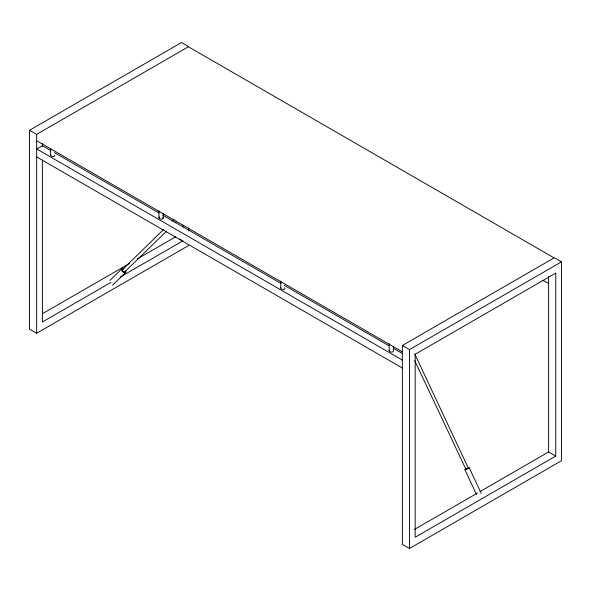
<?xml version="1.0" encoding="UTF-8"?>
<svg xmlns="http://www.w3.org/2000/svg" width="591" height="591" viewBox="0 0 591 591"><rect width="100%" height="100%" fill="white"/><g stroke="black" fill="none" stroke-linecap="round" stroke-linejoin="round"><path stroke-width="0.89" d="M54.645 155.167L54.771 155.795C53.862 157.228 50.7 156.652 50.56 154.901L51.003 154.391M163.175 213.647L163.168 218.382C162.259 219.808 159.097 219.231 158.957 217.488L159.4 216.971M284.589 287.765L284.98 288.711C284.072 290.137 280.91 289.56 280.769 287.817L280.924 287.536M393.392 346.562L393.377 351.29C392.468 352.724 389.314 352.147 389.173 350.397L389.329 350.116M124.08 268.61L122.736 268.27L121.783 268.816L121.576 270.057L122.204 271.498L124.767 272.946L125.728 272.392L125.927 271.158M163.485 229.596L122.544 269.511L122.802 271.158L123.549 271.83L124.967 271.705L166.566 231.147M124.967 271.705L125.085 270.944M476.464 494.372L464.91 469.764L466.07 468.892M414.749 360.783L465.878 469.202M414.668 353.795L468.419 468.257L465.752 469.402M481.207 493.322L469.261 467.895L464.91 469.764M109.896 280.407L121.783 268.816M172.07 221.226L174.049 219.298M175.15 222.777L176.465 221.492M112.519 285.268L125.728 272.392M29.55 130.256L181.518 42.515L188.647 46.63L36.672 134.371L29.55 130.256L29.55 329.135L36.672 333.25L188.647 245.509M42.434 313.74L129.495 263.475M137.481 258.865L175.822 236.732M122.544 269.511L123.127 269.171M111.064 282.343L42.375 321.999L42.375 160.183M120.645 276.81L182.944 240.84M402.353 345.491L554.328 257.75L561.45 261.865L561.45 460.744L409.482 548.485L402.353 544.37L402.353 345.491L409.482 349.606L561.45 261.865M414.446 529.44L477.543 493.005M479.936 491.623L548.625 451.967L555.754 456.082L555.754 273.108L415.178 354.268L415.178 537.241L555.754 456.082M468.633 467.932L469.261 467.895M468.035 468.279L468.419 468.257M188.965 47.095L553.693 257.669M543.04 280.356L548.625 283.584M37.307 141.079L402.035 351.652M51.158 150.735L42.375 145.659L36.672 148.954L402.353 360.074M54.35 152.574L158.942 212.967M162.939 215.272L281.102 283.495M284.301 285.335L388.893 345.72M393.68 348.491L402.464 353.558M179.782 239.015L181.363 239.931M36.672 156.911L402.353 368.03M162.776 217.436L163.175 218.072M548.625 276.514L548.625 451.967M409.482 349.606L409.482 548.485M389.159 343.637L389.159 350.707M280.762 281.057L280.762 288.127M188.647 228.015L188.647 230.778M182.944 225.215L182.944 227.055M158.949 210.728L158.949 217.798M50.545 149.028L50.545 155.211M42.375 143.628L42.375 146.391M36.672 134.371L36.672 333.25"/></g></svg>
